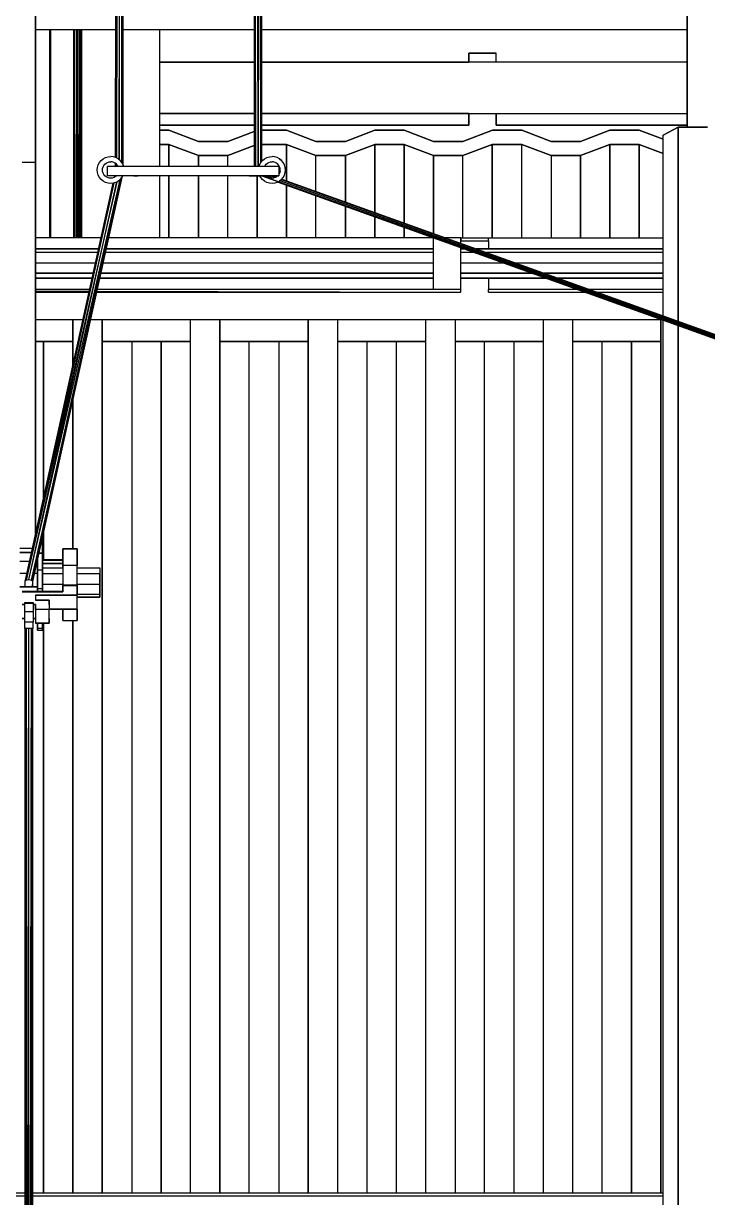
# Model space of a CAD drawing. Extents: x -32 to 51.8, y -51.6 to -5.5.
# Drawn here: x -24.743 to -22.748, y -46.141 to -42.716 of the extents above; entities that cross this region are included whole.
import ezdxf

# ---------------------------------------------------------------- set-up
doc = ezdxf.new("R2010")
doc.units = 0
doc.header["$MEASUREMENT"] = 0
doc.layers.get('0').update_dxf_attribs({"linetype": 'CONTINUOUS'})
doc.layers.add('hachures', color=5, linetype='CONTINUOUS')

msp = doc.modelspace()

# ---------------------------------------------------------------- linework, layer by layer
for p, q in [((-24.4708, -38.3843), (-24.4749, -43.1068)), ((-24.4741, -38.3844), (-24.4749, -43.1068)), ((-24.4708, -38.3843), (-24.4716, -43.1082)), ((-24.4629, -38.3843), (-24.4715, -43.1082)), ((-24.4629, -38.3843), (-24.4637, -43.1132)), ((-24.4636, -43.1133), (-24.4549, -38.3843)), ((-24.4557, -43.1216), (-24.4549, -38.3843)), ((-24.4557, -43.1217), (-24.4516, -38.3844)), ((-24.4524, -43.1277), (-24.4516, -38.3844)), ((-24.0666, -43.1334), (-24.071, -38.3844)), ((-24.071, -38.3844), (-24.0699, -43.1334)), ((-24.0587, -43.1334), (-24.0677, -38.3844)), ((-24.0677, -38.3844), (-24.0666, -43.1334)), ((-24.0507, -43.122), (-24.0597, -38.3845)), ((-24.0597, -38.3845), (-24.0586, -43.1334)), ((-24.0507, -43.1219), (-24.0518, -38.3844)), ((-24.0474, -43.1179), (-24.0518, -38.3844)), ((-24.0474, -43.1179), (-24.0485, -38.3844)), ((-24.7074, -43.1207), (-24.7074, -41.2391)), ((-24.7074, -41.2391), (-24.7074, -43.1207)), ((-22.8072, -43.0189), (-22.8072, -42.6379)), ((-22.8072, -42.6379), (-22.8072, -43.0189)), ((-22.8072, -42.6379), (-22.8072, -43.0189)), ((-22.8072, -43.0189), (-22.8072, -42.6379)), ((-24.4748, -42.7353), (-24.7074, -42.7353)), ((-24.6657, -42.7353), (-24.6657, -43.3413)), ((-24.6657, -43.3413), (-24.6657, -42.7353)), ((-24.6638, -43.3413), (-24.6638, -42.7353)), ((-24.6638, -43.3413), (-24.6638, -42.7353)), ((-24.6638, -42.7353), (-24.6638, -43.3413)), ((-24.5962, -43.3413), (-24.5962, -42.7353)), ((-24.5942, -43.3413), (-24.594, -42.7353)), ((-24.5929, -43.3413), (-24.5929, -42.7353)), ((-24.5881, -43.3413), (-24.5875, -42.7353)), ((-24.585, -42.7353), (-24.585, -43.3413)), ((-24.5802, -43.3413), (-24.5796, -42.7353)), ((-24.577, -42.7353), (-24.577, -43.3413)), ((-24.575, -43.3413), (-24.5748, -42.7353)), ((-24.5737, -42.7353), (-24.5737, -43.3413)), ((-24.07, -42.7353), (-24.4523, -42.7353)), ((-24.3458, -42.7353), (-24.3458, -43.1334)), ((-24.3458, -42.7353), (-24.3458, -43.1334)), ((-22.8072, -42.7353), (-24.0475, -42.7353)), ((-23.3642, -42.8034), (-23.4442, -42.8034)), ((-23.4442, -42.8034), (-23.4442, -42.8292)), ((-23.4442, -42.8292), (-23.4442, -42.8034)), ((-23.4442, -42.8034), (-23.3642, -42.8034)), ((-23.4442, -42.8292), (-23.4442, -42.8034)), ((-23.4442, -42.8034), (-23.4442, -42.8292)), ((-23.3642, -42.8292), (-23.3642, -42.8034)), ((-24.6638, -42.8292), (-24.6657, -42.8292)), ((-24.6657, -42.8292), (-24.6638, -42.8292)), ((-24.0699, -42.8292), (-24.3458, -42.8292)), ((-24.3458, -42.8292), (-24.0699, -42.8292)), ((-23.5242, -42.8292), (-24.0475, -42.8292)), ((-24.0475, -42.8292), (-23.5242, -42.8292)), ((-23.4442, -42.8292), (-23.5242, -42.8292)), ((-23.5242, -42.8292), (-23.4442, -42.8292)), ((-22.8072, -42.8292), (-23.4442, -42.8292)), ((-24.6657, -42.9792), (-24.6638, -42.9792)), ((-24.6638, -42.9792), (-24.6657, -42.9792)), ((-24.3458, -42.9792), (-24.0699, -42.9792)), ((-24.0699, -42.9792), (-24.3458, -42.9792)), ((-24.0474, -42.9792), (-23.5242, -42.9792)), ((-23.5242, -42.9792), (-24.0474, -42.9792)), ((-23.5242, -42.9792), (-23.4442, -42.9792)), ((-23.4442, -42.9792), (-23.5242, -42.9792)), ((-23.4442, -42.9792), (-22.8072, -42.9792)), ((-23.4442, -43.0131), (-23.4442, -42.9792)), ((-23.4442, -42.9792), (-23.4442, -43.0131)), ((-23.4442, -42.9792), (-23.4442, -43.0131)), ((-23.4442, -43.0131), (-23.4442, -42.9792)), ((-23.4442, -42.9886), (-23.4442, -42.9886)), ((-23.4442, -42.9886), (-23.4442, -42.9886)), ((-23.3642, -42.9792), (-23.3642, -43.0131)), ((-23.3642, -43.0131), (-23.3642, -42.9792)), ((-24.6657, -43.0131), (-24.6638, -43.0131)), ((-24.6638, -43.0131), (-24.6657, -43.0131)), ((-24.6638, -43.0279), (-24.6657, -43.0279)), ((-24.6657, -43.0279), (-24.6638, -43.0279)), ((-24.3458, -43.0131), (-24.0699, -43.0131)), ((-24.0699, -43.0131), (-24.3458, -43.0131)), ((-24.3184, -43.0279), (-24.3458, -43.0279)), ((-24.3458, -43.0279), (-24.3184, -43.0279)), ((-24.2327, -43.0602), (-24.3184, -43.0279)), ((-24.3184, -43.0279), (-24.2327, -43.0602)), ((-24.147, -43.0602), (-24.0699, -43.0311)), ((-24.0699, -43.0311), (-24.147, -43.0602)), ((-24.0474, -43.0131), (-23.4442, -43.0131)), ((-23.4442, -43.0131), (-24.0474, -43.0131)), ((-24.0474, -43.0279), (-23.9755, -43.0279)), ((-23.9755, -43.0279), (-24.0474, -43.0279)), ((-23.9755, -43.0279), (-23.8898, -43.0602)), ((-23.8898, -43.0602), (-23.9755, -43.0279)), ((-23.8041, -43.0602), (-23.7184, -43.0279)), ((-23.7184, -43.0279), (-23.8041, -43.0602)), ((-23.6327, -43.0279), (-23.7184, -43.0279)), ((-23.7184, -43.0279), (-23.6327, -43.0279)), ((-23.547, -43.0602), (-23.6327, -43.0279)), ((-23.6327, -43.0279), (-23.547, -43.0602)), ((-23.4612, -43.0602), (-23.3755, -43.0279)), ((-23.3755, -43.0279), (-23.4612, -43.0602)), ((-23.3755, -43.0279), (-23.2898, -43.0279)), ((-23.2898, -43.0279), (-23.3755, -43.0279)), ((-23.3642, -43.0131), (-22.8072, -43.0131)), ((-22.8072, -43.0131), (-23.3642, -43.0131)), ((-23.2898, -43.0279), (-23.2041, -43.0602)), ((-23.2041, -43.0602), (-23.2898, -43.0279)), ((-23.1184, -43.0602), (-23.0327, -43.0279)), ((-23.0327, -43.0279), (-23.1184, -43.0602)), ((-22.947, -43.0279), (-23.0327, -43.0279)), ((-23.0327, -43.0279), (-22.947, -43.0279)), ((-22.8774, -43.0541), (-22.947, -43.0279)), ((-22.947, -43.0279), (-22.8774, -43.0541)), ((-22.8339, -43.0189), (-22.8774, -43.042)), ((-22.8774, -43.042), (-22.8339, -43.019)), ((-22.8774, -43.042), (-22.8774, -43.042)), ((-22.8774, -43.569), (-22.8774, -43.042)), ((-22.7482, -43.0189), (-22.8339, -43.0189)), ((-22.8339, -43.5846), (-22.8339, -43.019)), ((-22.8339, -43.019), (-22.7482, -43.019)), ((-22.8339, -43.019), (-22.8339, -43.5846)), ((-24.6657, -43.0693), (-24.6638, -43.0693)), ((-24.6638, -43.0693), (-24.6657, -43.0693)), ((-24.3185, -43.0693), (-24.3458, -43.0693)), ((-24.3458, -43.0693), (-24.3185, -43.0693)), ((-24.2328, -43.1017), (-24.3185, -43.0693)), ((-24.3185, -43.1334), (-24.3185, -43.0693)), ((-24.3185, -43.0693), (-24.2328, -43.1017)), ((-24.3184, -43.0694), (-24.3184, -43.0694)), ((-24.2327, -43.0602), (-24.147, -43.0602)), ((-24.147, -43.0602), (-24.2327, -43.0602)), ((-24.1471, -43.1017), (-24.0699, -43.0726)), ((-24.0699, -43.0726), (-24.1471, -43.1017)), ((-23.9757, -43.0693), (-24.0474, -43.0693)), ((-24.0474, -43.0693), (-23.9757, -43.0693)), ((-23.8899, -43.1017), (-23.9757, -43.0693)), ((-23.9757, -43.1756), (-23.9757, -43.0693)), ((-23.9757, -43.0693), (-23.8899, -43.1017)), ((-23.9755, -43.0694), (-23.9755, -43.0694)), ((-23.9755, -43.0694), (-23.9755, -43.0694)), ((-23.8898, -43.0602), (-23.8041, -43.0602)), ((-23.8041, -43.0602), (-23.8898, -43.0602)), ((-23.7185, -43.0693), (-23.8042, -43.1017)), ((-23.8042, -43.1017), (-23.7185, -43.0693)), ((-23.6328, -43.0693), (-23.7185, -43.0693)), ((-23.7185, -43.0693), (-23.6328, -43.0693)), ((-23.7184, -43.0693), (-23.7184, -43.0693)), ((-23.7184, -43.0693), (-23.7184, -43.0693)), ((-23.5471, -43.1017), (-23.6328, -43.0693)), ((-23.6328, -43.0693), (-23.5471, -43.1017)), ((-23.6327, -43.0694), (-23.6327, -43.0694)), ((-23.547, -43.0602), (-23.4612, -43.0602)), ((-23.4612, -43.0602), (-23.547, -43.0602)), ((-23.4614, -43.1017), (-23.3757, -43.0693)), ((-23.3757, -43.0693), (-23.4614, -43.1017)), ((-23.3757, -43.0693), (-23.2899, -43.0693)), ((-23.2899, -43.0693), (-23.3757, -43.0693)), ((-23.3755, -43.0693), (-23.3755, -43.0693)), ((-23.2899, -43.0693), (-23.2042, -43.1017)), ((-23.2042, -43.1017), (-23.2899, -43.0693)), ((-23.2898, -43.0694), (-23.2898, -43.0694)), ((-23.2898, -43.0694), (-23.2898, -43.0694)), ((-23.2041, -43.0602), (-23.1184, -43.0602)), ((-23.1184, -43.0602), (-23.2041, -43.0602)), ((-23.0328, -43.0693), (-23.1185, -43.1017)), ((-23.1185, -43.1017), (-23.0328, -43.0693)), ((-22.9471, -43.0693), (-23.0328, -43.0693)), ((-23.0328, -43.0693), (-22.9471, -43.0693)), ((-23.0327, -43.0693), (-23.0327, -43.0693)), ((-22.9471, -43.0693), (-22.8774, -43.0956)), ((-22.8774, -43.0956), (-22.9471, -43.0693)), ((-22.947, -43.0694), (-22.947, -43.0694)), ((-24.5162, -43.1158), (-24.5103, -43.1109)), ((-24.5103, -43.1109), (-24.5034, -43.1073)), ((-24.5034, -43.1073), (-24.496, -43.105)), ((-24.496, -43.105), (-24.4884, -43.1043)), ((-24.4807, -43.105), (-24.4884, -43.1043)), ((-24.4733, -43.1073), (-24.4807, -43.105)), ((-24.4665, -43.1109), (-24.4733, -43.1073)), ((-24.4605, -43.1158), (-24.4665, -43.1109)), ((-24.2328, -43.1334), (-24.2328, -43.1017)), ((-24.2328, -43.1017), (-24.1471, -43.1017)), ((-24.1471, -43.1017), (-24.2328, -43.1017)), ((-24.2327, -43.1017), (-24.2327, -43.1017)), ((-24.2327, -43.1017), (-24.2327, -43.1017)), ((-24.147, -43.1016), (-24.147, -43.1016)), ((-24.147, -43.1016), (-24.147, -43.1016)), ((-24.0457, -43.1158), (-24.0398, -43.1109)), ((-24.0398, -43.1109), (-24.0329, -43.1073)), ((-24.0329, -43.1073), (-24.0255, -43.105)), ((-24.0255, -43.105), (-24.0178, -43.1043)), ((-24.0102, -43.105), (-24.0178, -43.1043)), ((-24.0028, -43.1073), (-24.0102, -43.105)), ((-23.9959, -43.1109), (-24.0028, -43.1073)), ((-23.9959, -43.1109), (-24.0028, -43.1073)), ((-23.9959, -43.1109), (-23.99, -43.1158)), ((-23.9959, -43.1109), (-23.9959, -43.1109)), ((-23.99, -43.1158), (-23.9959, -43.1109)), ((-23.8042, -43.1017), (-23.8899, -43.1017)), ((-23.8899, -43.1017), (-23.8042, -43.1017)), ((-23.8898, -43.1017), (-23.8898, -43.1017)), ((-23.8898, -43.1017), (-23.8898, -43.1017)), ((-23.8041, -43.1016), (-23.8041, -43.1016)), ((-23.8041, -43.1016), (-23.8041, -43.1016)), ((-23.5471, -43.1017), (-23.4614, -43.1017)), ((-23.4614, -43.1017), (-23.5471, -43.1017)), ((-23.547, -43.1017), (-23.547, -43.1017)), ((-23.547, -43.1017), (-23.547, -43.1017)), ((-23.4612, -43.1016), (-23.4612, -43.1016)), ((-23.4612, -43.1016), (-23.4612, -43.1016)), ((-23.2042, -43.1017), (-23.1185, -43.1017)), ((-23.1185, -43.1017), (-23.2042, -43.1017)), ((-23.2041, -43.1017), (-23.2041, -43.1017)), ((-23.2041, -43.1017), (-23.2041, -43.1017)), ((-23.1185, -43.1017), (-23.1185, -43.3413)), ((-23.1184, -43.1016), (-23.1184, -43.1016)), ((-23.1184, -43.1016), (-23.1184, -43.1016)), ((-24.7469, -43.1207), (-24.7074, -43.1207)), ((-24.7074, -44.2042), (-24.7074, -43.1207)), ((-24.7074, -43.1207), (-24.7074, -44.2039)), ((-24.5278, -43.1437), (-24.527, -43.136)), ((-24.527, -43.1514), (-24.5278, -43.1437)), ((-24.527, -43.136), (-24.5248, -43.1286)), ((-24.5248, -43.1286), (-24.5211, -43.1218)), ((-24.5211, -43.1218), (-24.5162, -43.1158)), ((-24.5123, -43.1437), (-24.5119, -43.139)), ((-24.5119, -43.1484), (-24.5123, -43.1437)), ((-24.5119, -43.139), (-24.5105, -43.1345)), ((-24.5105, -43.1345), (-24.5083, -43.1304)), ((-24.5083, -43.1304), (-24.5053, -43.1268)), ((-24.5053, -43.1268), (-24.5017, -43.1238)), ((-24.5017, -43.1238), (-24.4975, -43.1216)), ((-24.4975, -43.1216), (-24.493, -43.1202)), ((-24.4209, -43.1334), (-24.4975, -43.1334)), ((-24.4975, -43.1605), (-24.4975, -43.1334)), ((-24.493, -43.1202), (-24.4884, -43.1197)), ((-24.4837, -43.1202), (-24.4884, -43.1197)), ((-24.4792, -43.1216), (-24.4837, -43.1202)), ((-24.475, -43.1238), (-24.4792, -43.1216)), ((-24.4714, -43.1268), (-24.475, -43.1238)), ((-24.4749, -43.1239), (-24.4749, -43.1334)), ((-24.4749, -43.1239), (-24.4749, -43.1334)), ((-24.4716, -43.1266), (-24.4716, -43.1334)), ((-24.4716, -43.1266), (-24.4716, -43.1334)), ((-24.4684, -43.1304), (-24.4714, -43.1268)), ((-24.4668, -43.1334), (-24.4684, -43.1304)), ((-24.4556, -43.1218), (-24.4605, -43.1158)), ((-24.4519, -43.1286), (-24.4556, -43.1218)), ((-24.4505, -43.1334), (-24.4519, -43.1286)), ((-24.4092, -43.1334), (-24.4209, -43.1334)), ((-24.085, -43.1334), (-24.4092, -43.1334)), ((-24.0748, -43.1334), (-24.085, -43.1334)), ((-23.9981, -43.1334), (-24.0748, -43.1334)), ((-24.0557, -43.1334), (-24.0543, -43.1286)), ((-24.0543, -43.1286), (-24.0506, -43.1218)), ((-24.0506, -43.1218), (-24.0457, -43.1158)), ((-24.0394, -43.1334), (-24.0378, -43.1304)), ((-24.0378, -43.1304), (-24.0348, -43.1268)), ((-24.0348, -43.1268), (-24.0312, -43.1238)), ((-24.0312, -43.1238), (-24.027, -43.1216)), ((-24.027, -43.1216), (-24.0225, -43.1202)), ((-24.0225, -43.1202), (-24.0178, -43.1197)), ((-24.0132, -43.1202), (-24.0178, -43.1197)), ((-24.0087, -43.1216), (-24.0132, -43.1202)), ((-24.0045, -43.1238), (-24.0087, -43.1216)), ((-24.0009, -43.1268), (-24.0045, -43.1238)), ((-23.9979, -43.1304), (-24.0009, -43.1268)), ((-23.9981, -43.1334), (-23.9981, -43.1605)), ((-23.9957, -43.1345), (-23.9979, -43.1304)), ((-23.9943, -43.139), (-23.9957, -43.1345)), ((-23.9939, -43.1437), (-23.9943, -43.139)), ((-23.9943, -43.1484), (-23.9939, -43.1437)), ((-23.9851, -43.1218), (-23.99, -43.1158)), ((-23.9814, -43.1286), (-23.9851, -43.1218)), ((-23.9792, -43.136), (-23.9814, -43.1286)), ((-23.9784, -43.1437), (-23.9792, -43.136)), ((-23.9792, -43.136), (-23.9784, -43.1437)), ((-23.9784, -43.1437), (-23.9792, -43.1514)), ((-23.9792, -43.1514), (-23.9784, -43.1437)), ((-23.9784, -43.1437), (-23.9784, -43.1437)), ((-24.4708, -43.1788), (-24.735, -44.3398)), ((-24.727, -44.3381), (-24.461, -43.172)), ((-24.727, -44.3381), (-24.4706, -43.1787)), ((-24.7158, -44.3438), (-24.4553, -43.1652)), ((-24.4608, -43.1719), (-24.7017, -44.2609)), ((-24.7014, -44.2609), (-24.4554, -43.1653)), ((-24.5248, -43.1588), (-24.527, -43.1514)), ((-24.5211, -43.1656), (-24.5248, -43.1588)), ((-24.5162, -43.1716), (-24.5211, -43.1656)), ((-24.5103, -43.1765), (-24.5162, -43.1716)), ((-24.5105, -43.1529), (-24.5119, -43.1484)), ((-24.5083, -43.157), (-24.5105, -43.1529)), ((-24.5034, -43.1801), (-24.5103, -43.1765)), ((-24.5053, -43.1607), (-24.5083, -43.157)), ((-24.5017, -43.1637), (-24.5053, -43.1607)), ((-24.496, -43.1824), (-24.5034, -43.1801)), ((-24.4975, -43.1659), (-24.5017, -43.1637)), ((-24.4209, -43.1605), (-24.4975, -43.1605)), ((-24.4209, -43.1605), (-24.4975, -43.1605)), ((-24.493, -43.1672), (-24.4975, -43.1659)), ((-24.4884, -43.1677), (-24.493, -43.1672)), ((-24.4837, -43.1672), (-24.4884, -43.1677)), ((-24.4792, -43.1659), (-24.4837, -43.1672)), ((-24.4733, -43.1801), (-24.4807, -43.1824)), ((-24.475, -43.1637), (-24.4792, -43.1659)), ((-24.4768, -43.1605), (-24.4778, -43.1652)), ((-24.4714, -43.1607), (-24.475, -43.1637)), ((-24.4742, -43.1605), (-24.4749, -43.1636)), ((-24.4742, -43.1605), (-24.4749, -43.1635)), ((-24.4665, -43.1765), (-24.4733, -43.1801)), ((-24.4713, -43.1605), (-24.4714, -43.1607)), ((-24.4665, -43.1765), (-24.4605, -43.1716)), ((-24.4665, -43.1765), (-24.4605, -43.1716)), ((-24.4605, -43.1716), (-24.4556, -43.1656)), ((-24.4605, -43.1716), (-24.4556, -43.1656)), ((-24.4605, -43.1716), (-24.4605, -43.1716)), ((-24.4556, -43.1656), (-24.4528, -43.1605)), ((-24.4092, -43.1605), (-24.4209, -43.1605)), ((-24.4092, -43.1605), (-24.4209, -43.1605)), ((-24.4209, -43.1605), (-24.4092, -43.1605)), ((-24.085, -43.1605), (-24.4092, -43.1605)), ((-24.4092, -43.1605), (-24.4092, -43.1605)), ((-24.085, -43.1605), (-24.4092, -43.1605)), ((-24.4092, -43.1605), (-24.4092, -43.1605)), ((-24.3458, -43.1605), (-24.3458, -43.3413)), ((-24.3458, -43.1605), (-24.3458, -43.3413)), ((-24.3185, -43.3413), (-24.3185, -43.1605)), ((-24.0748, -43.1605), (-24.085, -43.1605)), ((-24.0748, -43.1605), (-24.085, -43.1605)), ((-24.085, -43.1605), (-24.0748, -43.1605)), ((-23.9981, -43.1605), (-24.0748, -43.1605)), ((-24.0748, -43.1605), (-23.9981, -43.1605)), ((-24.0506, -43.1656), (-24.0534, -43.1605)), ((-24.0457, -43.1716), (-24.0506, -43.1656)), ((-20.774, -44.3306), (-24.0474, -43.1605)), ((-24.0474, -43.1605), (-20.774, -44.335)), ((-24.0398, -43.1765), (-24.0457, -43.1716)), ((-24.0329, -43.1801), (-24.0398, -43.1765)), ((-24.0348, -43.1607), (-24.035, -43.1605)), ((-24.0312, -43.1637), (-24.0348, -43.1607)), ((-24.016, -43.1675), (-24.0345, -43.1609)), ((-24.0161, -43.1675), (-24.0345, -43.161)), ((-24.0255, -43.1824), (-24.0329, -43.1801)), ((-24.027, -43.1659), (-24.0312, -43.1637)), ((-24.0225, -43.1672), (-24.027, -43.1659)), ((-24.0086, -43.1658), (-24.0234, -43.1605)), ((-24.0085, -43.1658), (-24.0234, -43.1605)), ((-24.0178, -43.1677), (-24.0225, -43.1672)), ((-24.0132, -43.1672), (-24.0178, -43.1677)), ((-24.0177, -43.1605), (-24.0063, -43.1646)), ((-24.0087, -43.1659), (-24.0132, -43.1672)), ((-24.0028, -43.1801), (-24.0102, -43.1824)), ((-24.0045, -43.1637), (-24.0087, -43.1659)), ((-24.0009, -43.1607), (-24.0045, -43.1637)), ((-24.0007, -43.1605), (-24.0009, -43.1607)), ((-20.774, -44.335), (-24.0004, -43.1789)), ((-24.0004, -43.1789), (-20.774, -44.3362)), ((-23.9959, -43.1765), (-23.9986, -43.1779)), ((-23.9979, -43.157), (-23.9981, -43.1573)), ((-23.9957, -43.1529), (-23.9979, -43.157)), ((-23.9959, -43.1765), (-23.99, -43.1716)), ((-23.99, -43.1716), (-23.9959, -43.1765)), ((-23.9959, -43.1765), (-23.9959, -43.1765)), ((-23.9943, -43.1484), (-23.9957, -43.1529)), ((-20.774, -44.3305), (-23.9945, -43.1753)), ((-20.774, -44.3254), (-23.9944, -43.1752)), ((-20.774, -44.3253), (-23.9907, -43.1722)), ((-20.774, -44.3225), (-23.9907, -43.1722)), ((-23.99, -43.1716), (-23.9851, -43.1656)), ((-23.9892, -43.1707), (-20.774, -44.3225)), ((-23.9851, -43.1656), (-23.9814, -43.1588)), ((-23.9814, -43.1588), (-23.9792, -43.1514)), ((-24.479, -43.1819), (-24.7383, -44.3438)), ((-24.4817, -43.1825), (-24.7383, -44.3438)), ((-24.4789, -43.1819), (-24.735, -44.3398)), ((-24.4884, -43.1831), (-24.496, -43.1824)), ((-24.4807, -43.1824), (-24.4884, -43.1831)), ((-24.0178, -43.1831), (-24.0255, -43.1824)), ((-24.0102, -43.1824), (-24.0178, -43.1831)), ((-23.7185, -43.3413), (-23.7185, -43.28)), ((-23.6328, -43.3413), (-23.6328, -43.3107)), ((-24.5167, -43.3413), (-24.7074, -43.3413)), ((-23.5477, -43.3413), (-24.4943, -43.3413)), ((-23.5472, -43.4913), (-23.5472, -43.3414)), ((-23.5472, -43.3736), (-23.5472, -43.3414)), ((-23.4672, -43.3413), (-23.5131, -43.3413)), ((-23.4672, -43.3577), (-23.4672, -43.3413)), ((-23.4672, -43.3413), (-22.8774, -43.3413)), ((-23.4672, -43.3577), (-23.4672, -43.3413)), ((-23.4672, -43.3423), (-23.4672, -43.3504)), ((-23.3872, -43.3423), (-23.4672, -43.3423)), ((-23.4672, -43.3577), (-23.4672, -43.3504)), ((-23.4672, -43.3504), (-23.3872, -43.3504)), ((-23.3872, -43.3504), (-23.3872, -43.3423)), ((-23.3872, -43.3504), (-23.3872, -43.3736)), ((-24.5239, -43.3736), (-24.7074, -43.3736)), ((-24.7074, -43.3736), (-24.5239, -43.3736)), ((-24.5263, -43.3845), (-24.7074, -43.3845)), ((-23.5472, -43.3845), (-24.5038, -43.3845)), ((-23.5472, -43.3736), (-24.5014, -43.3736)), ((-24.5014, -43.3736), (-23.5472, -43.3736)), ((-23.4672, -43.3736), (-23.4672, -43.3701)), ((-23.4672, -43.4913), (-23.4672, -43.3701)), ((-23.4672, -43.3736), (-23.4672, -43.3701)), ((-23.4574, -43.3736), (-23.4672, -43.3736)), ((-23.4672, -43.3736), (-23.4574, -43.3736)), ((-23.4271, -43.3845), (-23.4672, -43.3845)), ((-22.8774, -43.3736), (-23.4227, -43.3736)), ((-23.4227, -43.3736), (-22.8774, -43.3736)), ((-22.8774, -43.3845), (-23.3924, -43.3845)), ((-24.7074, -43.414), (-24.5328, -43.414)), ((-24.5103, -43.414), (-23.5472, -43.414)), ((-23.4672, -43.414), (-23.345, -43.414)), ((-23.3101, -43.414), (-22.8774, -43.414)), ((-24.7074, -43.4448), (-24.5396, -43.4448)), ((-24.5396, -43.4448), (-24.7074, -43.4448)), ((-24.5171, -43.4448), (-23.5472, -43.4448)), ((-23.5472, -43.4448), (-24.5171, -43.4448)), ((-23.4672, -43.4448), (-23.259, -43.4448)), ((-23.259, -43.4448), (-23.4672, -43.4448)), ((-23.2241, -43.4448), (-22.8774, -43.4448)), ((-22.8774, -43.4448), (-23.2241, -43.4448)), ((-24.7074, -43.4589), (-24.5427, -43.4589)), ((-24.5427, -43.4589), (-24.7074, -43.4589)), ((-24.5203, -43.4589), (-23.5472, -43.4589)), ((-23.5472, -43.4589), (-24.5203, -43.4589)), ((-23.5472, -43.4913), (-23.5472, -43.4589)), ((-23.4672, -43.4913), (-23.4672, -43.4589)), ((-23.4672, -43.4589), (-23.2197, -43.4589)), ((-23.2197, -43.4589), (-23.4672, -43.4589)), ((-23.4672, -43.4921), (-23.4672, -43.4589)), ((-23.3872, -43.4589), (-23.3872, -43.4921)), ((-23.1847, -43.4589), (-22.8774, -43.4589)), ((-22.8774, -43.4589), (-23.1847, -43.4589)), ((-24.7074, -43.4913), (-24.5499, -43.4913)), ((-24.5501, -43.4921), (-24.7074, -43.4921)), ((-24.7074, -43.4962), (-24.5511, -43.4967)), ((-24.7074, -43.5002), (-24.5519, -43.5002)), ((-24.6657, -43.4913), (-24.6657, -43.4921)), ((-24.6657, -43.4921), (-24.6657, -43.4913)), ((-24.6638, -43.4921), (-24.6638, -43.4913)), ((-24.6638, -43.4921), (-24.6638, -43.4913)), ((-24.6638, -43.4913), (-24.6638, -43.4921)), ((-24.5962, -43.4921), (-24.5962, -43.4913)), ((-24.5943, -43.4921), (-24.5943, -43.4913)), ((-24.5929, -43.4921), (-24.5929, -43.4913)), ((-24.5883, -43.4921), (-24.5883, -43.4913)), ((-24.585, -43.4913), (-24.585, -43.4921)), ((-24.5803, -43.4921), (-24.5803, -43.4913)), ((-24.577, -43.4913), (-24.577, -43.4921)), ((-24.5751, -43.4921), (-24.5751, -43.4913)), ((-24.5737, -43.4913), (-24.5737, -43.4921)), ((-24.5294, -43.5002), (-23.4672, -43.5002)), ((-24.5286, -43.4968), (-23.4672, -43.5002)), ((-23.4672, -43.4921), (-24.5276, -43.4921)), ((-24.5274, -43.4913), (-23.5472, -43.4913)), ((-24.3458, -43.4913), (-24.3458, -43.4921)), ((-24.3458, -43.4913), (-24.3458, -43.4921)), ((-24.3185, -43.4921), (-24.3185, -43.4913)), ((-24.3185, -43.4913), (-24.3185, -43.4921)), ((-24.2328, -43.4921), (-24.2328, -43.4913)), ((-24.2328, -43.4913), (-24.2328, -43.4921)), ((-24.1471, -43.4921), (-24.1471, -43.4913)), ((-24.0614, -43.4913), (-24.0614, -43.4921)), ((-24.0614, -43.4921), (-24.0614, -43.4913)), ((-23.9757, -43.4921), (-23.9757, -43.4913)), ((-23.9757, -43.4913), (-23.9757, -43.4921)), ((-23.8899, -43.4921), (-23.8899, -43.4913)), ((-23.8042, -43.4921), (-23.8042, -43.4913)), ((-23.8042, -43.4913), (-23.8042, -43.4921)), ((-23.7185, -43.4921), (-23.7185, -43.4913)), ((-23.7185, -43.4913), (-23.7185, -43.4921)), ((-23.6328, -43.4921), (-23.6328, -43.4913)), ((-23.6328, -43.4913), (-23.6328, -43.4921)), ((-23.5472, -43.4913), (-23.4672, -43.4913)), ((-23.5471, -43.4921), (-23.5471, -43.4913)), ((-23.5471, -43.4913), (-23.5471, -43.4921)), ((-23.4672, -43.4913), (-23.4672, -43.4913)), ((-23.4672, -43.5002), (-23.4672, -43.4921)), ((-23.3872, -43.4913), (-23.1295, -43.4913)), ((-23.1271, -43.4921), (-23.3872, -43.4921)), ((-23.3872, -43.5002), (-23.3872, -43.4921)), ((-23.3872, -43.5002), (-23.1046, -43.5002)), ((-23.3757, -43.4921), (-23.3757, -43.4913)), ((-23.3757, -43.4913), (-23.3757, -43.4921)), ((-23.2899, -43.4921), (-23.2899, -43.4913)), ((-23.2042, -43.4913), (-23.2042, -43.4921)), ((-23.0943, -43.4913), (-22.8774, -43.4913)), ((-22.8774, -43.4921), (-23.092, -43.4921)), ((-23.0695, -43.5002), (-22.8774, -43.5002)), ((-23.0328, -43.4913), (-23.0328, -43.4921)), ((-23.0328, -43.4921), (-23.0328, -43.4913)), ((-22.9471, -43.4921), (-22.9471, -43.4913)), ((-22.9471, -43.4913), (-22.9471, -43.4921)), ((-24.7074, -43.5801), (-24.5695, -43.5801)), ((-24.5986, -43.5801), (-24.5986, -43.7118)), ((-24.547, -43.5801), (-23.4672, -43.5801)), ((-23.4672, -43.5801), (-23.3872, -43.5801)), ((-23.3872, -43.5801), (-22.8819, -43.5801)), ((-22.8843, -43.5801), (-22.8843, -46.1277)), ((-22.8774, -50.3629), (-22.8774, -43.5817)), ((-24.5986, -43.6442), (-24.7074, -43.6442)), ((-24.7074, -43.6442), (-24.5986, -43.6442)), ((-24.6843, -43.6442), (-24.6843, -44.0997)), ((-24.2558, -43.6442), (-24.5129, -43.6442)), ((-24.5129, -43.6442), (-24.2558, -43.6442)), ((-23.9129, -43.6442), (-24.17, -43.6442)), ((-24.17, -43.6442), (-23.9129, -43.6442)), ((-23.57, -43.6442), (-23.8272, -43.6442)), ((-23.8272, -43.6442), (-23.57, -43.6442)), ((-23.2272, -43.6442), (-23.4843, -43.6442)), ((-23.4843, -43.6442), (-23.2272, -43.6442)), ((-22.8843, -43.6442), (-23.1415, -43.6442)), ((-23.1415, -43.6442), (-22.8843, -43.6442)), ((-24.5986, -43.8135), (-24.5986, -44.249)), ((-24.6843, -44.2014), (-24.6843, -44.2807)), ((-24.6843, -44.2807), (-24.6843, -44.2014)), ((-24.6898, -44.2262), (-24.6873, -44.2262)), ((-24.6873, -44.2151), (-24.6873, -44.2262)), ((-24.6873, -44.2262), (-24.6873, -44.2151)), ((-24.6873, -44.2262), (-24.6873, -44.2609)), ((-24.6873, -44.2609), (-24.6873, -44.2262)), ((-24.7529, -44.2463), (-24.7167, -44.2463)), ((-24.7529, -44.2598), (-24.7197, -44.2598)), ((-24.7197, -44.2598), (-24.7529, -44.2598)), ((-24.7018, -44.2615), (-24.7191, -44.3398)), ((-24.7191, -44.3398), (-24.7018, -44.2627)), ((-24.7018, -44.3103), (-24.7018, -44.2609)), ((-24.7018, -44.2609), (-24.7018, -44.3103)), ((-24.6975, -44.2609), (-24.6873, -44.2609)), ((-24.6873, -44.2609), (-24.6975, -44.2609)), ((-24.6873, -44.2609), (-24.6873, -44.2609)), ((-24.6873, -44.2609), (-24.6873, -44.3103)), ((-24.6873, -44.3103), (-24.6873, -44.2609)), ((-24.5857, -44.249), (-24.6276, -44.249)), ((-24.6276, -44.249), (-24.6276, -44.2619)), ((-24.6276, -44.2619), (-24.6276, -44.249)), ((-24.6276, -44.249), (-24.5857, -44.249)), ((-24.6276, -44.2619), (-24.6276, -44.3045)), ((-24.6276, -44.2619), (-24.6276, -44.2972)), ((-24.6276, -44.2972), (-24.6276, -44.2619)), ((-24.5857, -44.2619), (-24.5857, -44.249)), ((-24.5857, -44.2619), (-24.5857, -44.249)), ((-24.5857, -44.249), (-24.5857, -44.2972)), ((-24.5857, -44.249), (-24.5857, -44.2619)), ((-24.5857, -44.2972), (-24.5857, -44.2619)), ((-24.5857, -44.2619), (-24.5857, -44.2972)), ((-24.7529, -44.2848), (-24.7253, -44.2848)), ((-24.7028, -44.2848), (-24.7018, -44.2848)), ((-24.7018, -44.2848), (-24.7018, -44.2804)), ((-24.7018, -44.3205), (-24.7018, -44.2848)), ((-24.7018, -44.3103), (-24.6873, -44.3103)), ((-24.7018, -44.3646), (-24.7018, -44.3103)), ((-24.7018, -44.3103), (-24.7018, -44.3646)), ((-24.6276, -44.2807), (-24.6873, -44.2807)), ((-24.6873, -44.2814), (-24.6276, -44.2814)), ((-24.6276, -44.2918), (-24.6873, -44.2918)), ((-24.6873, -44.2918), (-24.6276, -44.2918)), ((-24.6873, -44.3045), (-24.6276, -44.3045)), ((-24.6873, -44.3103), (-24.6873, -44.3646)), ((-24.6873, -44.3646), (-24.6873, -44.3103)), ((-24.6276, -44.2807), (-24.6276, -44.2807)), ((-24.6276, -44.2814), (-24.6276, -44.2814)), ((-24.6276, -44.3045), (-24.6276, -44.2918)), ((-24.6276, -44.2972), (-24.6276, -44.3551)), ((-24.5857, -44.2972), (-24.6276, -44.2972)), ((-24.5857, -44.2918), (-24.5857, -44.2807)), ((-24.5857, -44.2807), (-24.5857, -44.2972)), ((-24.5857, -44.2972), (-24.5857, -44.2918)), ((-24.5857, -44.3551), (-24.5857, -44.2972)), ((-24.5857, -44.3045), (-24.5203, -44.3045)), ((-24.5203, -44.3045), (-24.5203, -44.3207)), ((-24.7331, -44.3205), (-24.7529, -44.3205)), ((-24.7383, -44.3438), (-24.735, -44.3398)), ((-24.7383, -44.3438), (-24.7383, -44.3596)), ((-24.735, -44.3398), (-24.727, -44.3381)), ((-24.727, -44.3381), (-24.7191, -44.3398)), ((-24.7191, -44.3398), (-24.7158, -44.3438)), ((-24.7165, -44.3596), (-24.7158, -44.3438)), ((-24.7158, -44.3596), (-24.7158, -44.3438)), ((-24.7018, -44.3205), (-24.7106, -44.3205)), ((-24.7018, -44.3596), (-24.7018, -44.3205)), ((-24.6873, -44.3207), (-24.6276, -44.3207)), ((-24.5857, -44.3207), (-24.5203, -44.3207)), ((-24.5203, -44.3207), (-24.5203, -44.3522)), ((-24.5203, -44.3522), (-24.5203, -44.3207)), ((-24.7018, -44.3596), (-24.7529, -44.3596)), ((-24.7529, -44.3596), (-24.7018, -44.3596)), ((-24.7074, -44.3735), (-24.7469, -44.3735)), ((-24.7469, -44.3739), (-24.7074, -44.3739)), ((-24.6276, -44.3735), (-24.7074, -44.3735)), ((-24.7074, -44.3739), (-24.6276, -44.3739)), ((-24.7018, -44.3596), (-24.7018, -44.3596)), ((-24.7018, -44.3735), (-24.7018, -44.3596)), ((-24.7018, -44.3646), (-24.6873, -44.3646)), ((-24.7018, -44.3735), (-24.7018, -44.3646)), ((-24.7018, -44.3646), (-24.7018, -44.3735)), ((-24.6873, -44.3522), (-24.6276, -44.3522)), ((-24.6873, -44.3646), (-24.6873, -44.3735)), ((-24.6873, -44.3735), (-24.6873, -44.3646)), ((-24.5857, -44.3551), (-24.6276, -44.3551)), ((-24.6276, -44.3551), (-24.6276, -44.3735)), ((-24.6276, -44.3735), (-24.6276, -44.3555)), ((-24.6276, -44.3555), (-24.5857, -44.3555)), ((-24.6276, -44.3735), (-24.6276, -44.3739)), ((-24.5857, -44.3522), (-24.5203, -44.3522)), ((-24.5857, -44.3735), (-24.5857, -44.3551)), ((-24.5857, -44.3555), (-24.5857, -44.3739)), ((-24.5857, -44.3838), (-24.5857, -44.3735)), ((-24.5857, -44.3739), (-24.5857, -44.3838)), ((-24.5203, -44.3522), (-24.5203, -44.3806)), ((-24.5203, -44.3806), (-24.5203, -44.3522)), ((-24.7384, -44.4112), (-24.7469, -44.4112)), ((-24.7469, -44.4112), (-24.7384, -44.4112)), ((-24.7384, -44.4085), (-24.7384, -44.4052)), ((-24.7384, -44.4052), (-24.7141, -44.4052)), ((-24.7384, -44.4323), (-24.7384, -44.4085)), ((-24.7141, -44.4085), (-24.7384, -44.4085)), ((-24.7141, -44.4052), (-24.7141, -44.4085)), ((-24.7141, -44.4085), (-24.7141, -44.4323)), ((-24.7074, -44.4112), (-24.7141, -44.4112)), ((-24.7141, -44.4112), (-24.7074, -44.4112)), ((-24.7074, -44.3842), (-24.7074, -44.3838)), ((-24.7074, -44.3838), (-24.6276, -44.3838)), ((-24.7074, -44.3838), (-24.7074, -44.3842)), ((-24.6276, -44.3842), (-24.7074, -44.3842)), ((-24.7074, -44.3842), (-24.7074, -44.3981)), ((-24.7074, -44.3981), (-24.6681, -44.3981)), ((-24.6681, -44.3981), (-24.7074, -44.3981)), ((-24.7074, -44.4252), (-24.7074, -44.4112)), ((-24.7074, -44.4112), (-24.7074, -44.4252)), ((-24.6681, -44.3981), (-24.6681, -44.4112)), ((-24.6681, -44.4112), (-24.6681, -44.3981)), ((-24.6681, -44.4112), (-24.6681, -44.4252)), ((-24.6276, -44.3838), (-24.5857, -44.3838)), ((-24.5857, -44.3842), (-24.6276, -44.3842)), ((-24.5857, -44.3806), (-24.5203, -44.3806)), ((-24.5857, -44.4244), (-24.5857, -44.3838)), ((-24.5857, -44.3892), (-24.5203, -44.3892)), ((-24.5203, -44.3892), (-24.5857, -44.3892)), ((-24.5203, -44.3806), (-24.5203, -44.3892)), ((-24.5203, -44.3892), (-24.5203, -44.3806)), ((-24.7384, -44.4625), (-24.7384, -44.4323)), ((-24.7141, -44.4323), (-24.7384, -44.4323)), ((-24.7141, -44.4323), (-24.7141, -44.4625)), ((-24.6681, -44.4252), (-24.7074, -44.4252)), ((-24.7074, -44.4252), (-24.7074, -44.4658)), ((-24.6276, -44.4244), (-24.6681, -44.4244)), ((-24.6681, -44.4248), (-24.6276, -44.4248)), ((-24.6681, -44.4658), (-24.6681, -44.4252)), ((-24.5857, -44.4244), (-24.6276, -44.4244)), ((-24.6276, -44.4248), (-24.6276, -44.4578)), ((-24.6276, -44.4248), (-24.5857, -44.4248)), ((-24.6276, -44.4578), (-24.6276, -44.4248)), ((-24.5857, -44.4248), (-24.5857, -44.4244)), ((-24.5857, -44.4248), (-24.5857, -44.4578)), ((-24.5857, -44.4578), (-24.5857, -44.4248)), ((-24.5857, -44.4248), (-24.5857, -44.4578)), ((-24.7384, -44.4518), (-24.7469, -44.4518)), ((-24.7469, -44.4518), (-24.7384, -44.4518)), ((-24.7384, -44.4815), (-24.7384, -44.4625)), ((-24.7141, -44.4625), (-24.7384, -44.4625)), ((-24.7141, -44.4815), (-24.7384, -44.4815)), ((-24.7383, -44.4815), (-24.7383, -48.8811)), ((-24.735, -44.4815), (-24.7383, -48.8811)), ((-24.735, -48.8743), (-24.7272, -44.4815)), ((-24.735, -44.4815), (-24.735, -48.8743)), ((-24.7271, -48.8714), (-24.7192, -44.4815)), ((-24.7271, -48.8714), (-24.727, -44.4815)), ((-24.7191, -48.8743), (-24.7158, -44.4815)), ((-24.7191, -44.4815), (-24.7191, -48.8743)), ((-24.7158, -48.8811), (-24.7158, -44.4815)), ((-24.7074, -44.4518), (-24.7141, -44.4518)), ((-24.7141, -44.4518), (-24.7074, -44.4518)), ((-24.7141, -44.4815), (-24.7141, -44.4625)), ((-24.6681, -44.4658), (-24.7074, -44.4658)), ((-24.7074, -44.4658), (-24.6681, -44.4658)), ((-24.7018, -44.4674), (-24.7018, -44.4658)), ((-24.7018, -44.4658), (-24.7018, -44.4809)), ((-24.7018, -44.4809), (-24.7018, -44.4658)), ((-24.7018, -44.4658), (-24.7018, -44.4674)), ((-24.7018, -44.486), (-24.7018, -44.4674)), ((-24.7018, -44.4674), (-24.7018, -44.4674)), ((-24.7018, -44.4674), (-24.7018, -44.4674)), ((-24.7018, -44.4674), (-24.7018, -44.486)), ((-24.7018, -44.4809), (-24.7018, -44.486)), ((-24.6873, -44.4809), (-24.7018, -44.4809)), ((-24.7018, -44.486), (-24.7018, -44.4809)), ((-24.6873, -44.4658), (-24.6873, -44.4809)), ((-24.6873, -44.4809), (-24.6873, -44.4658)), ((-24.6873, -44.486), (-24.6873, -44.4809)), ((-24.6873, -44.4809), (-24.6873, -44.486)), ((-24.6843, -44.4658), (-24.6843, -46.1277)), ((-24.6681, -44.4518), (-24.6681, -44.4658)), ((-24.6681, -44.4658), (-24.6681, -44.4518)), ((-24.6276, -44.4578), (-24.5857, -44.4578)), ((-24.7018, -44.486), (-24.6873, -44.486)), ((-24.7383, -46.1277), (-26.6472, -46.1277)), ((-26.6472, -46.1358), (-24.7383, -46.1358)), ((-22.8774, -46.1277), (-24.7158, -46.1277)), ((-24.7158, -46.1358), (-22.8774, -46.1358))]:
    msp.add_line(p, q)
at = {"layer": 'hachures'}
for p, q in [((-24.3185, -43.0693), (-24.3185, -43.1334)), ((-23.9757, -43.0693), (-23.9757, -43.1756)), ((-23.7185, -43.2677), (-23.7185, -43.0693)), ((-23.7185, -43.0693), (-23.7185, -43.2677)), ((-23.6328, -43.2984), (-23.6328, -43.0693)), ((-23.6328, -43.0693), (-23.6328, -43.2984)), ((-23.3757, -43.3413), (-23.3757, -43.0693)), ((-23.3757, -43.0693), (-23.3757, -43.3413)), ((-23.2899, -43.3413), (-23.2899, -43.0693)), ((-23.0328, -43.0693), (-23.0328, -43.3413)), ((-23.0328, -43.3413), (-23.0328, -43.0693)), ((-22.9471, -43.3413), (-22.9471, -43.0693)), ((-22.9471, -43.0693), (-22.9471, -43.3413)), ((-24.2328, -43.1017), (-24.2328, -43.1334)), ((-24.1471, -43.1334), (-24.1471, -43.1017)), ((-23.8899, -43.2063), (-23.8899, -43.1017)), ((-23.8042, -43.237), (-23.8042, -43.1017)), ((-23.8042, -43.1017), (-23.8042, -43.237)), ((-23.5471, -43.3291), (-23.5471, -43.1017)), ((-23.5471, -43.1017), (-23.5471, -43.3291)), ((-23.4614, -43.3413), (-23.4614, -43.1017)), ((-23.2042, -43.1017), (-23.2042, -43.3413)), ((-23.1185, -43.3413), (-23.1185, -43.1017)), ((-24.3185, -43.1605), (-24.3185, -43.3413)), ((-24.2328, -43.3413), (-24.2328, -43.1605)), ((-24.2328, -43.1605), (-24.2328, -43.3413)), ((-24.1471, -43.3413), (-24.1471, -43.1605)), ((-24.0614, -43.1605), (-24.0614, -43.3413)), ((-24.0614, -43.3413), (-24.0614, -43.1605)), ((-23.9757, -43.3413), (-23.9757, -43.1878)), ((-23.9757, -43.1878), (-23.9757, -43.3413)), ((-23.8899, -43.3413), (-23.8899, -43.2185)), ((-23.8042, -43.3413), (-23.8042, -43.2492)), ((-23.8042, -43.2492), (-23.8042, -43.3413)), ((-23.7185, -43.28), (-23.7185, -43.3413)), ((-23.6328, -43.3107), (-23.6328, -43.3413)), ((-24.5986, -43.7118), (-24.5986, -43.5801)), ((-24.5129, -43.5801), (-24.5129, -46.1277)), ((-24.5129, -46.1277), (-24.5129, -43.5801)), ((-24.2558, -46.1277), (-24.2558, -43.5801)), ((-24.17, -43.5801), (-24.17, -46.1277)), ((-24.17, -46.1277), (-24.17, -43.5801)), ((-23.9129, -43.5801), (-23.9129, -46.1277)), ((-23.9129, -46.1277), (-23.9129, -43.5801)), ((-23.8272, -43.5801), (-23.8272, -46.1277)), ((-23.57, -43.5801), (-23.57, -46.1277)), ((-23.4843, -43.5801), (-23.4843, -46.1277)), ((-23.2272, -43.5801), (-23.2272, -46.1277)), ((-23.1415, -43.5801), (-23.1415, -46.1277)), ((-22.8843, -46.1277), (-22.8843, -43.5801)), ((-22.8339, -50.3398), (-22.8339, -43.5973)), ((-22.8339, -43.5973), (-22.8339, -50.3398)), ((-24.6843, -44.0997), (-24.6843, -43.6442)), ((-24.4272, -43.6442), (-24.4272, -46.1277)), ((-24.3415, -43.6442), (-24.3415, -46.1277)), ((-24.3415, -46.1277), (-24.3415, -43.6442)), ((-24.0843, -46.1277), (-24.0843, -43.6442)), ((-23.9986, -43.6442), (-23.9986, -46.1277)), ((-23.7415, -43.6442), (-23.7415, -46.1277)), ((-23.6558, -43.6442), (-23.6558, -46.1277)), ((-23.3986, -46.1277), (-23.3986, -43.6442)), ((-23.3129, -43.6442), (-23.3129, -46.1277)), ((-23.0558, -46.1277), (-23.0558, -43.6442)), ((-22.97, -43.6442), (-22.97, -46.1277)), ((-22.97, -46.1277), (-22.97, -43.6442)), ((-24.5986, -44.249), (-24.5986, -43.8135)), ((-24.6843, -46.1277), (-24.6843, -44.4658)), ((-24.5986, -44.4578), (-24.5986, -46.1277)), ((-24.5986, -46.1277), (-24.5986, -44.4578))]:
    msp.add_line(p, q, dxfattribs=at)

doc.saveas('drawing.dxf')
